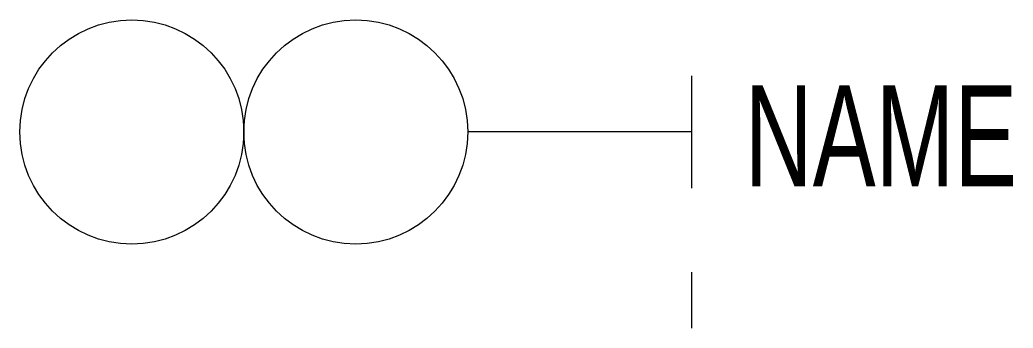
# Model space of a CAD drawing. Header units: millimetres. Extents: x -12 to 5.7, y -0.5 to 5.
import ezdxf

# ---------------------------------------------------------------- set-up
doc = ezdxf.new("R2010")
doc.units = ezdxf.units.MM

msp = doc.modelspace()

# ---------------------------------------------------------------- linework, layer by layer
for p, q in [((0, 2), (0, 4)), ((0, 3), (-4, 3))]:
    msp.add_line(p, q)
at = {"color": 7}
msp.add_line((0, -0.5), (0, 0.5), dxfattribs=at)
for centre in [(-10, 3), (-6, 3)]:
    msp.add_circle(centre, 2)

# ---------------------------------------------------------------- texts
at = {"width": 0.7}
msp.add_attdef('NAME', (0.946, 2.03), 'XHJ', height=1.8, dxfattribs=at)

doc.saveas('drawing.dxf')
